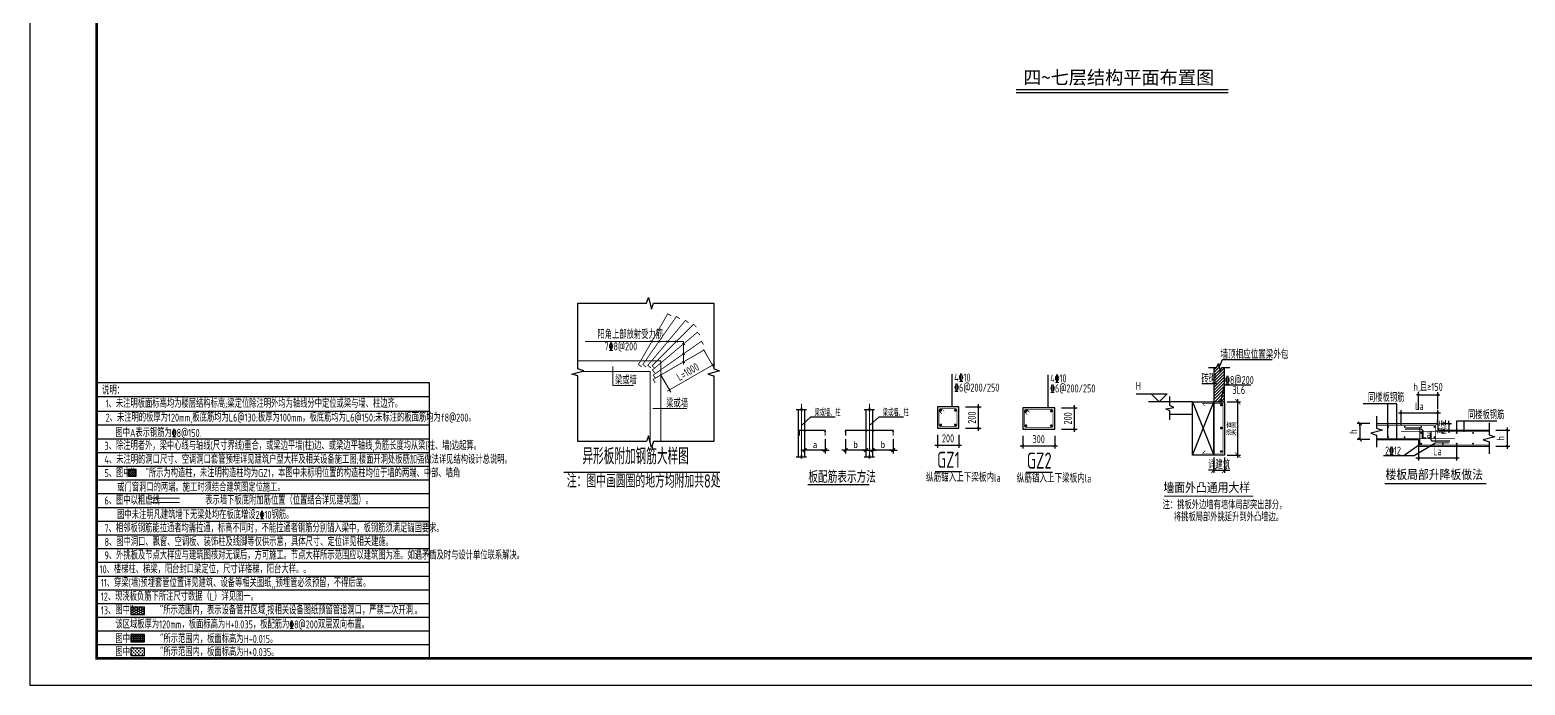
# Model space of a CAD drawing. Extents: x -1058961 to 23600, y -449123 to 2751847.
# Drawn here: x -347349 to -291301, y -219444 to -194903 of the extents above; entities that cross this region are included whole.
import ezdxf
from ezdxf.enums import TextEntityAlignment as Align

# ---------------------------------------------------------------- set-up
doc = ezdxf.new("R2010")
doc.units = 0
doc.header["$LTSCALE"] = 1000
doc.linetypes.add('DASH', pattern=[0.35, 0.25, -0.1])
doc.linetypes.add('DOTE', pattern=[2.42, 2, -0.2, 0.02, -0.2])
doc.layers.get('0').update_dxf_attribs({"linetype": 'CONTINUOUS'})
doc.layers.get('DEFPOINTS').update_dxf_attribs({"linetype": 'CONTINUOUS'})
for name, color, linetype, lineweight in [('+公共字体', 7, 'CONTINUOUS', 20), ('+图名', 243, 'CONTINUOUS', 20), ('+混凝土墙', 3, 'CONTINUOUS', 20), ('DOTE', 19, 'DOTE', 9), ('Z-详图标注', 3, 'CONTINUOUS', 18), ('查找字符', 1, 'CONTINUOUS', 18)]:
    doc.layers.add(name, color=color, linetype=linetype, lineweight=lineweight)
for name, color, linetype in [('-TK', 7, 'CONTINUOUS'), ('DIM', 2, 'CONTINUOUS'), ('FLOOR_UP_REIN', 13, 'CONTINUOUS'), ('GJ', 5, 'CONTINUOUS'), ('LINK', 6, 'CONTINUOUS'), ('OUTLINE', 2, 'CONTINUOUS'), ('REIN', 6, 'CONTINUOUS'), ('S-B板填充', 251, 'CONTINUOUS'), ('S-DETLCW-LINE1-pdx', 7, 'CONTINUOUS'), ('S-DETLCW-TEXT', 7, 'CONTINUOUS'), ('S-DETLS-HATCH', 251, 'CONTINUOUS'), ('S-DETLS-TEXT', 7, 'CONTINUOUS'), ('S-X详图实线', 4, 'CONTINUOUS'), ('S-X详图标注', 3, 'CONTINUOUS'), ('S-X详图钢筋', 6, 'CONTINUOUS'), ('S-大样-砼线', 7, 'CONTINUOUS'), ('S-引出线', 40, 'CONTINUOUS'), ('S-文字', 7, 'CONTINUOUS'), ('S-板正筋', 2, 'CONTINUOUS'), ('S-构造柱', 212, 'CONTINUOUS'), ('S-表格线', 54, 'CONTINUOUS'), ('S-降板填充', 75, 'CONTINUOUS'), ('TEXT', 2, 'CONTINUOUS'), ('THIN', 7, 'CONTINUOUS'), ('大样线', 40, 'CONTINUOUS'), ('悬梁', 4, 'CONTINUOUS'), ('空调洞口标注', 130, 'CONTINUOUS'), ('说明文字', 7, 'CONTINUOUS')]:
    doc.layers.add(name, color=color, linetype=linetype)
doc.styles.add('-宋体', font='', dxfattribs={"width": 0.7, "height": 300, "bigfont": '宋体.TTF'})
doc.styles.add('10', font='', dxfattribs={"width": 0.7, "height": 300})
doc.styles.add('BW_Rein', font='Tssdeng.shx', dxfattribs={"width": 0.7, "bigfont": 'hztxt.shx'})
doc.styles.add('hzst', font='', dxfattribs={"width": 0.7})
doc.styles.add('TSSD_DIMENSION', font='Tssdeng.shx', dxfattribs={"width": 0.7, "bigfont": 'tssdchn.shx'})
doc.styles.add('TSSD_Label', font='Tssdeng.shx', dxfattribs={"width": 0.7, "bigfont": 'hztxt.shx'})
doc.styles.add('TSSD_Norm', font='Tssdeng.shx', dxfattribs={"bigfont": 'tssdchn.shx'})
doc.styles.add('TSSD_REIN', font='tssdeng.shx', dxfattribs={"width": 0.7, "height": 300, "bigfont": 'tssdchn.shx'})
doc.styles.get('-宋体').set_extended_font_data('SimSun')
doc.styles.get('10').set_extended_font_data('SimSun')
doc.styles.get('hzst').set_extended_font_data('SimSun')
doc.dimstyles.new('25-100', dxfattribs={"dimscale": 100, "dimtxt": 3, "dimasz": 2, "dimexe": 1, "dimexo": 1, "dimgap": 0.5, "dimtad": 1, "dimdec": 0, "dimlfac": 0.25, "dimdsep": 46, "dimtxsty": 'TSSD_REIN', "dimblk1": 'ARCHTICK', "dimblk2": 'ARCHTICK', "dimsah": 1, "dimcen": 2.5, "dimdle": 1, "dimclrd": 256, "dimclre": 256, "dimclrt": 7, "dimadec": 0, "dimazin": 0, "dimtfac": 1, "dimtdec": 0, "dimtix": 1, "dimtmove": 2, "dimatfit": 3, "dimldrblk": 'ARCHTICK', "dimfxl": 0, "dimtolj": 1, "dimtzin": 0, "dimlwd": -1, "dimlwe": -1, "dimarcsym": 0})
doc.dimstyles.new('TSSD_100_100$0', dxfattribs={"dimtxt": 300, "dimasz": 80, "dimexe": 100, "dimexo": 250, "dimgap": 100, "dimtad": 1, "dimdec": 0, "dimzin": 0, "dimdsep": 46, "dimtxsty": 'TSSD_DIMENSION', "dimblk": 'ARCHTICK', "dimcen": 0, "dimdle": 100, "dimclrd": 3, "dimclre": 3, "dimclrt": 7, "dimadec": 0, "dimazin": 0, "dimtfac": 1, "dimtdec": 0, "dimtix": 1, "dimtmove": 2, "dimatfit": 3, "dimldrblk": 'ARCHTICK', "dimfxl": 0, "dimtolj": 1, "dimtzin": 0, "dimarcsym": 0})
doc.dimstyles.new('TSSD_20_100', dxfattribs={"dimtxt": 300, "dimasz": 100, "dimexe": 100, "dimexo": 250, "dimgap": 100, "dimtad": 1, "dimdec": 0, "dimlfac": 0.2, "dimzin": 0, "dimdsep": 46, "dimtxsty": 'TSSD_DIMENSION', "dimblk": 'ARCHTICK', "dimcen": 0, "dimdle": 100, "dimclrt": 7, "dimadec": 0, "dimazin": 0, "dimtfac": 1, "dimtdec": 0, "dimtix": 1, "dimtmove": 2, "dimatfit": 3, "dimldrblk": 'ARCHTICK', "dimfxl": 0, "dimtolj": 1, "dimtzin": 0, "dimarcsym": 0})
doc.dimstyles.new('TSSD_25_100', dxfattribs={"dimtxt": 300, "dimasz": 100, "dimexe": 100, "dimexo": 250, "dimgap": 100, "dimtad": 1, "dimdec": 0, "dimlfac": 0.25, "dimzin": 0, "dimdsep": 46, "dimtxsty": 'TSSD_DIMENSION', "dimblk": 'ARCHTICK', "dimcen": 0, "dimdle": 100, "dimclrt": 7, "dimadec": 0, "dimazin": 0, "dimtfac": 1, "dimtdec": 0, "dimtix": 1, "dimtmove": 2, "dimatfit": 3, "dimldrblk": 'ARCHTICK', "dimfxl": 0, "dimtolj": 1, "dimtzin": 0, "dimarcsym": 0})

# ---------------------------------------------------------------- blocks, each defined once
blk = doc.blocks.new('_DIMX')
blk.add_line((-150, 0), (150, 0))
at = {"const_width": 50}
blk.add_lwpolyline([(-70, -70), (70, 70)], dxfattribs=at)
blk = doc.blocks.new('A$C1DDD5A89')
at = {"color": 6, "const_width": 50}
blk.add_lwpolyline([(439, 25), (2741, 25)], dxfattribs=at)
at = {"layer": 'DOTE', "color": 8, "linetype": 'DOTE'}
for p, q in [((202, 3054), (202, 888)), ((2750, 3054), (2750, 888))]:
    blk.add_line(p, q, dxfattribs=at)
at = {"layer": 'GJ'}
blk.add_point((1858, 2022), dxfattribs=at)
at = {"layer": 'REIN', "color": 1, "const_width": 40}
for points in [[(129, 1860), (129, 2059), (1095, 2059), (1095, 1860)], [(1858, 1860), (1858, 2059), (3643, 2059), (3643, 1860)]]:
    blk.add_lwpolyline(points, dxfattribs=at)
at = {"layer": '大样线'}
for p, q in [((0, 2837), (188, 2837)), ((81, 2837), (81, 1066)), ((188, 2837), (202, 2909)), ((202, 2909), (202, 2778)), ((202, 2778), (217, 2837)), ((217, 2837), (395, 2837)), ((2548, 2837), (2736, 2837)), ((2736, 2837), (2751, 2909)), ((2751, 2909), (2751, 2778)), ((2751, 2778), (2766, 2837)), ((2766, 2837), (2943, 2837)), ((202, 2247), (556, 2571)), ((556, 2571), (1467, 2571)), ((2758, 2247), (3112, 2571)), ((3112, 2571), (4023, 2571)), ((188, 1066), (202, 1138)), ((202, 1138), (202, 1006)), ((2736, 1066), (2751, 1138)), ((2751, 1138), (2751, 1006)), ((0, 1066), (188, 1066)), ((202, 1006), (217, 1066)), ((217, 1066), (395, 1066)), ((2548, 1066), (2736, 1066)), ((2751, 1006), (2766, 1066)), ((2766, 1066), (2943, 1066))]:
    blk.add_line(p, q, dxfattribs=at)
at = {"layer": '大样线', "linetype": 'ByBlock'}
for p, q in [((323, 1066), (323, 2837)), ((2630, 1066), (2630, 2837)), ((2871, 1066), (2871, 2837))]:
    blk.add_line(p, q, dxfattribs=at)
at = {"layer": '大样线', "color": 0, "linetype": 'ByBlock'}
for p in [(323, 2022), (1095, 2022), (2630, 2022), (2871, 2022), (3643, 2022), (202, 1319)]:
    blk.add_point(p, dxfattribs=at)
at = {"layer": '空调洞口标注'}
for p, q in [((1095, 1732), (1095, 1190)), ((1858, 1732), (1858, 1190)), ((3643, 1732), (3643, 1190)), ((1094, 1319), (203, 1319)), ((2629, 1319), (1859, 1319)), ((3642, 1319), (2872, 1319))]:
    blk.add_line(p, q, dxfattribs=at)
blk.add_point((1858, 1319), dxfattribs=at)
at = {"layer": '空调洞口标注', "color": 0, "linetype": 'ByBlock'}
blk.add_point((2871, 1319), dxfattribs=at)
at = {"layer": '空调洞口标注', "xscale": 0.9649999998509884, "yscale": 0.9649999998509884, "zscale": 0.965, "rotation": 180}
for p in [(323, 1319), (1858, 1319)]:
    blk.add_blockref('_DIMX', p, dxfattribs=at)
at = {"layer": '空调洞口标注', "xscale": 0.9649999998509884, "yscale": 0.9649999998509884, "zscale": 0.965}
for p in [(1095, 1319), (2630, 1319), (2872, 1319), (3643, 1319)]:
    blk.add_blockref('_DIMX', p, dxfattribs=at)
at = {"layer": '空调洞口标注', "style": '10'}
for s, p in [('a', (709, 1523)), ('b', (2231, 1523)), ('b', (3257, 1523))]:
    blk.add_text(s, height=250, dxfattribs=at).set_placement(p, align=Align.MIDDLE_CENTER)
at = {"layer": '说明文字'}
for s, height, style, width, p in [('梁或墙、柱', 250, 'TSSD_REIN', 0.6, (693, 2596)), ('梁或墙、柱', 250, 'TSSD_REIN', 0.6, (3249, 2596)), ('板配筋表示方法', 450, 'TSSD_DIMENSION', 0.7, (459, 91))]:
    blk.add_text(s, height=height, dxfattribs=dict(at, style=style, width=width)).set_placement(p)
blk = doc.blocks.new('_ArchTick')
at = {"color": 0, "linetype": 'ByBlock', "const_width": 0.15}
blk.add_lwpolyline([(-0.5, -0.5), (0.5, 0.5)], dxfattribs=at)
blk = doc.blocks.new('*D694')
at = {"layer": 'DEFPOINTS', "color": 0}
for p in [(15039, 226788), (15039, 226538), (15580, 226538)]:
    blk.add_point(p, dxfattribs=at)
at = {"layer": 'S-X详图标注', "color": 0, "lineweight": -2}
for p, q in [((15289, 226788), (15680, 226788)), ((15289, 226538), (15680, 226538)), ((15580, 226788), (15580, 226888)), ((15580, 226788), (15580, 226538)), ((15580, 226538), (15580, 226438))]:
    blk.add_line(p, q, dxfattribs=at)
at = {"layer": 'S-X详图标注', "color": 0, "lineweight": -2, "xscale": 100, "yscale": 100, "zscale": 100}
for p, rotation in [((15580, 226788), 270), ((15580, 226538), 90)]:
    blk.add_blockref('_ArchTick', p, dxfattribs=dict(at, rotation=rotation))
at = {"layer": 'S-X详图标注', "color": 7, "insert": (15330, 226663), "char_height": 300, "attachment_point": 5, "rotation": 90, "style": 'TSSD_DIMENSION'}
blk.add_mtext('\\A1;高差', dxfattribs=at)
blk = doc.blocks.new('ArchTick')
at = {"color": 0, "linetype": 'ByBlock', "lineweight": -2, "const_width": 0.075}
blk.add_lwpolyline([(-0.25, -0.25), (0.25, 0.25)], dxfattribs=at)
blk = doc.blocks.new('_tsdbk')
blk.add_line((-1, 0), (0, 0))
at = {"const_width": 0.5}
blk.add_lwpolyline([(-0.7, -0.7), (0.7, 0.7)], dxfattribs=at)
blk = doc.blocks.new('*D695')
at = {"layer": 'DEFPOINTS', "color": 0}
for p in [(12868, 226788), (12244, 226188), (12868, 226188)]:
    blk.add_point(p, dxfattribs=at)
at = {"layer": 'S-X详图标注', "color": 0, "lineweight": -2}
for p, q in [((12618, 226788), (12144, 226788)), ((12244, 226688), (12244, 226288)), ((12618, 226188), (12144, 226188))]:
    blk.add_line(p, q, dxfattribs=at)
at = {"layer": 'S-X详图标注', "color": 0, "lineweight": -2, "xscale": 100, "yscale": 100, "zscale": 100}
for p, rotation in [((12244, 226788), 90), ((12244, 226188), 270)]:
    blk.add_blockref('_tsdbk', p, dxfattribs=dict(at, rotation=rotation))
at = {"layer": 'S-X详图标注', "color": 7, "insert": (11994, 226488), "char_height": 300, "attachment_point": 5, "rotation": 90, "style": 'TSSD_DIMENSION'}
blk.add_mtext('\\A1;h', dxfattribs=at)
blk = doc.blocks.new('*D696')
at = {"layer": 'DEFPOINTS', "color": 0}
for p in [(17083, 226538), (17083, 225938), (17763, 225938)]:
    blk.add_point(p, dxfattribs=at)
at = {"layer": 'S-X详图标注', "color": 0, "lineweight": -2}
for p, q in [((17333, 226538), (17863, 226538)), ((17763, 226638), (17763, 225838)), ((17333, 225938), (17863, 225938))]:
    blk.add_line(p, q, dxfattribs=at)
at = {"layer": 'S-X详图标注', "color": 0, "lineweight": -2, "xscale": 100, "yscale": 100, "zscale": 100}
for p, rotation in [((17763, 226538), 90), ((17763, 225938), 270)]:
    blk.add_blockref('_ArchTick', p, dxfattribs=dict(at, rotation=rotation))
at = {"layer": 'S-X详图标注', "color": 7, "insert": (17513, 226238), "char_height": 300, "attachment_point": 5, "rotation": 90, "style": 'TSSD_DIMENSION'}
blk.add_mtext('\\A1;h', dxfattribs=at)
blk = doc.blocks.new('*D697')
at = {"layer": 'DEFPOINTS', "color": 0}
for p in [(15159, 227867), (14439, 227080), (15159, 227080)]:
    blk.add_point(p, dxfattribs=at)
at = {"layer": 'S-X详图标注', "color": 3, "lineweight": -2}
for p, q in [((14439, 227867), (14359, 227867)), ((14439, 227330), (14439, 227967)), ((14439, 227867), (15159, 227867)), ((15159, 227330), (15159, 227967)), ((15159, 227867), (15239, 227867))]:
    blk.add_line(p, q, dxfattribs=at)
at = {"layer": 'S-X详图标注', "color": 3, "lineweight": -2, "xscale": 80, "yscale": 80, "zscale": 80}
blk.add_blockref('_ArchTick', (14439, 227867), dxfattribs=at)
at = {"layer": 'S-X详图标注', "color": 3, "lineweight": -2, "xscale": 80, "yscale": 80, "zscale": 80, "rotation": 180}
blk.add_blockref('_ArchTick', (15159, 227867), dxfattribs=at)
at = {"layer": 'S-X详图标注', "color": 7, "insert": (14799, 228128), "char_height": 300, "attachment_point": 5, "style": 'TSSD_DIMENSION'}
blk.add_mtext('\\A1;h,且≥150', dxfattribs=at)
blk = doc.blocks.new('*D698')
at = {"layer": 'DEFPOINTS', "color": 0}
for p in [(15159, 227192), (13789, 226489), (15159, 226489)]:
    blk.add_point(p, dxfattribs=at)
at = {"layer": 'S-X详图标注', "color": 0, "lineweight": -2}
for p, q in [((13689, 227192), (15259, 227192)), ((13789, 226739), (13789, 227292)), ((15159, 226739), (15159, 227292))]:
    blk.add_line(p, q, dxfattribs=at)
at = {"layer": 'S-X详图标注', "color": 0, "lineweight": -2, "xscale": 100, "yscale": 100, "zscale": 100, "rotation": 180}
blk.add_blockref('_ArchTick', (13789, 227192), dxfattribs=at)
at = {"layer": 'S-X详图标注', "color": 0, "lineweight": -2, "xscale": 100, "yscale": 100, "zscale": 100}
blk.add_blockref('_ArchTick', (15159, 227192), dxfattribs=at)
at = {"layer": 'S-X详图标注', "color": 7, "insert": (14474, 227442), "char_height": 300, "attachment_point": 5, "style": 'TSSD_DIMENSION'}
blk.add_mtext('\\A1;La', dxfattribs=at)
blk = doc.blocks.new('*D699')
at = {"layer": 'DEFPOINTS', "color": 0}
for p in [(14439, 226188), (15861, 226306), (15861, 225502)]:
    blk.add_point(p, dxfattribs=at)
at = {"layer": 'S-X详图标注', "color": 0, "lineweight": -2}
for p, q in [((14439, 225938), (14439, 225402)), ((15861, 226056), (15861, 225402)), ((14339, 225502), (15961, 225502))]:
    blk.add_line(p, q, dxfattribs=at)
at = {"layer": 'S-X详图标注', "color": 0, "lineweight": -2, "xscale": 100, "yscale": 100, "zscale": 100, "rotation": 180}
blk.add_blockref('_ArchTick', (14439, 225502), dxfattribs=at)
at = {"layer": 'S-X详图标注', "color": 0, "lineweight": -2, "xscale": 100, "yscale": 100, "zscale": 100}
blk.add_blockref('_ArchTick', (15861, 225502), dxfattribs=at)
at = {"layer": 'S-X详图标注', "color": 7, "insert": (15150, 225752), "char_height": 300, "attachment_point": 5, "style": 'TSSD_DIMENSION'}
blk.add_mtext('\\A1;La', dxfattribs=at)
blk = doc.blocks.new('*D701')
at = {"layer": 'DEFPOINTS', "color": 0}
for p in [(30394, 226071), (30794, 226071), (30794, 225492)]:
    blk.add_point(p, dxfattribs=at)
at = {"layer": 'S-X详图标注'}
for p, q in [((30394, 225971), (30394, 225392)), ((30794, 225971), (30794, 225392)), ((30394, 225492), (30194, 225492)), ((30394, 225492), (30794, 225492)), ((30794, 225492), (30994, 225492))]:
    blk.add_line(p, q, dxfattribs=at)
at = {"layer": 'S-X详图标注', "xscale": 200, "yscale": 200, "zscale": 200}
blk.add_blockref('_ArchTick', (30394, 225492), dxfattribs=at)
at = {"layer": 'S-X详图标注', "xscale": 200, "yscale": 200, "zscale": 200, "rotation": 180}
blk.add_blockref('_ArchTick', (30794, 225492), dxfattribs=at)
at = {"layer": 'S-X详图标注', "color": 7, "insert": (30594, 225692), "char_height": 300, "attachment_point": 5, "style": 'TSSD_REIN'}
blk.add_mtext('\\A1;详建筑', dxfattribs=at)
blk = doc.blocks.new('*D702')
at = {"layer": 'DEFPOINTS', "color": 0}
for p in [(30794, 228060), (31291, 228060), (30794, 226060)]:
    blk.add_point(p, dxfattribs=at)
at = {"layer": 'S-X详图标注'}
for p, q in [((31291, 225960), (31291, 228160)), ((30894, 228060), (31391, 228060)), ((30894, 226060), (31391, 226060))]:
    blk.add_line(p, q, dxfattribs=at)
at = {"layer": 'S-X详图标注', "xscale": 200, "yscale": 200, "zscale": 200}
for p, rotation in [((31291, 228060), 90), ((31291, 226060), 270)]:
    blk.add_blockref('_ArchTick', p, dxfattribs=dict(at, rotation=rotation))
at = {"layer": 'S-X详图标注', "color": 7, "insert": (31091, 227060), "char_height": 300, "attachment_point": 5, "rotation": 90, "style": 'TSSD_REIN'}
blk.add_mtext('\\A1;梁高', dxfattribs=at)
blk = doc.blocks.new('*D708')
at = {"layer": 'DEFPOINTS', "color": 0}
for p in [(-312532, -209025), (-311789, -209025), (-312532, -209825)]:
    blk.add_point(p, dxfattribs=at)
at = {"layer": 'DIM', "color": 0, "lineweight": -2}
for p, q in [((-312282, -209025), (-311689, -209025)), ((-311789, -209925), (-311789, -208925)), ((-312282, -209825), (-311689, -209825))]:
    blk.add_line(p, q, dxfattribs=at)
at = {"layer": 'DIM', "color": 0, "lineweight": -2, "xscale": 100, "yscale": 100, "zscale": 100}
for p, rotation in [((-311789, -209025), 90), ((-311789, -209825), 270)]:
    blk.add_blockref('_ArchTick', p, dxfattribs=dict(at, rotation=rotation))
at = {"layer": 'DIM', "color": 7, "insert": (-312039, -209425), "char_height": 300, "attachment_point": 5, "rotation": 90, "style": 'TSSD_DIMENSION'}
blk.add_mtext('\\A1;200', dxfattribs=at)
blk = doc.blocks.new('*D709')
at = {"layer": 'DEFPOINTS', "color": 0}
for p in [(-313332, -209825), (-312532, -209825), (-312532, -210451)]:
    blk.add_point(p, dxfattribs=at)
at = {"layer": 'DIM', "color": 0, "lineweight": -2}
for p, q in [((-313332, -210075), (-313332, -210551)), ((-312532, -210075), (-312532, -210551)), ((-313432, -210451), (-312432, -210451))]:
    blk.add_line(p, q, dxfattribs=at)
at = {"layer": 'DIM', "color": 0, "lineweight": -2, "xscale": 100, "yscale": 100, "zscale": 100, "rotation": 180}
blk.add_blockref('_ArchTick', (-313332, -210451), dxfattribs=at)
at = {"layer": 'DIM', "color": 0, "lineweight": -2, "xscale": 100, "yscale": 100, "zscale": 100}
blk.add_blockref('_ArchTick', (-312532, -210451), dxfattribs=at)
at = {"layer": 'DIM', "color": 7, "insert": (-312932, -210201), "char_height": 300, "attachment_point": 5, "style": 'TSSD_DIMENSION'}
blk.add_mtext('\\A1;200', dxfattribs=at)
blk = doc.blocks.new('*D2808')
at = {"layer": 'DEFPOINTS', "color": 0}
for p in [(5060, 9464), (3444, 8530), (5522, 8664)]:
    blk.add_point(p, dxfattribs=at)
at = {"layer": 'DIM', "color": 3, "lineweight": -2}
for p, q in [((5185, 9247), (5572, 8577)), ((3819, 7680), (5609, 8714)), ((3569, 8314), (3956, 7644))]:
    blk.add_line(p, q, dxfattribs=at)
at = {"layer": 'DIM', "color": 3, "lineweight": -2, "xscale": 80, "yscale": 80, "zscale": 80}
for p, rotation in [((5522, 8664), 29.99999999994698), ((3906, 7730), 209.999999999947)]:
    blk.add_blockref('_ArchTick', p, dxfattribs=dict(at, rotation=rotation))
at = {"layer": 'DIM', "color": 7, "insert": (4589, 8413), "char_height": 300, "attachment_point": 5, "rotation": 30, "style": 'TSSD_DIMENSION'}
blk.add_mtext('\\A1;L=1000', dxfattribs=at)
blk = doc.blocks.new('*D2531')
at = {"layer": 'DEFPOINTS', "color": 0}
for p in [(-308934, -209055), (-308191, -209055), (-308934, -209855)]:
    blk.add_point(p, dxfattribs=at)
at = {"layer": 'DIM', "color": 0, "lineweight": -2}
for p, q in [((-308684, -209055), (-308091, -209055)), ((-308191, -209955), (-308191, -208955)), ((-308684, -209855), (-308091, -209855))]:
    blk.add_line(p, q, dxfattribs=at)
at = {"layer": 'DIM', "color": 0, "lineweight": -2, "xscale": 100, "yscale": 100, "zscale": 100}
for p, rotation in [((-308191, -209055), 90), ((-308191, -209855), 270)]:
    blk.add_blockref('_ArchTick', p, dxfattribs=dict(at, rotation=rotation))
at = {"layer": 'DIM', "color": 7, "insert": (-308441, -209455), "char_height": 300, "attachment_point": 5, "rotation": 90, "style": 'TSSD_DIMENSION'}
blk.add_mtext('\\A1;200', dxfattribs=at)
blk = doc.blocks.new('*D2532')
at = {"layer": 'DEFPOINTS', "color": 0}
for p in [(-310134, -209855), (-308934, -209855), (-308934, -210481)]:
    blk.add_point(p, dxfattribs=at)
at = {"layer": 'DIM', "color": 0, "lineweight": -2}
for p, q in [((-310134, -210105), (-310134, -210581)), ((-308934, -210105), (-308934, -210581)), ((-310234, -210481), (-308834, -210481))]:
    blk.add_line(p, q, dxfattribs=at)
at = {"layer": 'DIM', "color": 0, "lineweight": -2, "xscale": 100, "yscale": 100, "zscale": 100, "rotation": 180}
blk.add_blockref('_ArchTick', (-310134, -210481), dxfattribs=at)
at = {"layer": 'DIM', "color": 0, "lineweight": -2, "xscale": 100, "yscale": 100, "zscale": 100}
blk.add_blockref('_ArchTick', (-308934, -210481), dxfattribs=at)
at = {"layer": 'DIM', "color": 7, "insert": (-309534, -210231), "char_height": 300, "attachment_point": 5, "style": 'TSSD_DIMENSION'}
blk.add_mtext('\\A1;300', dxfattribs=at)
blk = doc.blocks.new('A1')
blk.add_lwpolyline([(0, 59400), (0, 0), (84100, 0), (84100, 59400)], close=True)
at = {"const_width": 100}
blk.add_lwpolyline([(2500, 58400), (2500, 1000), (83100, 1000), (83100, 58400)], close=True, dxfattribs=at)
blk = doc.blocks.new('20210306.16463091')
at = {"layer": 'S-DETLS-TEXT', "const_width": 50}
blk.add_lwpolyline([(1330.2, 0), (5133.9, 0)], dxfattribs=at)
at = {"layer": 'S-X详图实线', "linetype": 'ByBlock'}
for points in [[(1023.9, 2251.8), (3314.8, 2251.8), (3314.8, 2001.8), (5238.7, 2001.8)], [(1023.9, 1651.8), (2594.8, 1651.8), (2594.8, 1401.8), (5238.7, 1401.8)]]:
    blk.add_lwpolyline(points, dxfattribs=at)
at = {"layer": 'S-X详图标注', "linetype": 'ByBlock'}
for points in [[(1786.5, 1689.3), (1786.5, 2997.1), (520.6, 2997.1)], [(1442.5, 1753.1), (1442.5, 2997.1), (676.7, 2997.1)], [(4027.7, 1919.3), (4027.7, 2357.9), (5495.2, 2357.9)], [(4310.8, 1952.4), (4310.8, 2357.9), (5529.3, 2357.9)], [(3208.2, 1502.9), (2435.2, 1044.4), (1285.7, 1044.4)], [(2696.3, 1501.8), (2050.4, 1044.4)]]:
    blk.add_lwpolyline(points, dxfattribs=at)
at = {"layer": 'S-X详图标注'}
for points in [[(2094.8, 2053), (2684.6, 2053, -0.4142136), (2734.6, 2003), (2734.6, 1689.3)], [(3059.9, 1964.4), (3059.9, 1656.2, 0.4142136), (3109.9, 1606.2), (3763.5, 1606.2)]]:
    blk.add_lwpolyline(points, format="xyb", dxfattribs=at)
at = {"layer": 'S-X详图钢筋', "linetype": 'ByBlock', "const_width": 30}
for points in [[(1023.9, 2178.2), (3241, 2178.2), (3241, 1531.8), (3756, 1531.8)], [(1023.9, 1689.3), (3962.9, 1689.3)], [(1944.7, 1952.4), (5238.7, 1952.4)], [(5238.7, 1451), (2646.3, 1451), (2646.3, 2110.6), (2118.4, 2110.6)]]:
    blk.add_lwpolyline(points, dxfattribs=at)
at = {"layer": 'S-X详图钢筋', "const_width": 35}
for points in [[(1435.6, 1739.2, 1), (1470.6, 1739.2, 1)], [(1441.9, 2125.6, 1), (1476.9, 2125.6, 1)], [(2055.9, 1741.1, 1), (2090.9, 1741.1, 1)], [(2062.1, 2127.5, 1), (2097.1, 2127.5, 1)], [(2679.7, 2127.5, 1), (2714.7, 2127.5, 1)], [(2680.4, 1901.9, 1), (2715.4, 1901.9, 1)], [(3171.7, 2126, 1), (3206.7, 2126, 1)], [(3173.8, 1739.3, 1), (3208.8, 1739.3, 1)], [(3488, 1901.8, 1), (3523, 1901.8, 1)], [(4010.2, 1901.8, 1), (4045.2, 1901.8, 1)], [(4621.3, 1901.8, 1), (4656.3, 1901.8, 1)], [(2680.7, 1501.8, 1), (2715.7, 1501.8, 1)], [(3173.2, 1502.9, 1), (3208.2, 1502.9, 1)], [(3488.2, 1500.8, 1), (3523.2, 1500.8, 1)], [(4010.4, 1500.8, 1), (4045.4, 1500.8, 1)], [(4621.5, 1500.8, 1), (4656.5, 1500.8, 1)]]:
    blk.add_lwpolyline(points, format="xyb", close=True, dxfattribs=at)
at = {"layer": 'THIN'}
for points in [[(1023.9, 2531.8), (1023.9, 2081.8), (1243.9, 2011.8), (803.9, 1891.8), (1023.9, 1821.8), (1023.9, 1371.8)], [(5238.7, 2281.8), (5238.7, 1831.8), (5458.7, 1761.8), (5018.7, 1641.8), (5238.7, 1571.8), (5238.7, 1121.8)]]:
    blk.add_lwpolyline(points, dxfattribs=at)
at = {"layer": 'S-DETLCW-TEXT', "style": 'hzst', "width": 0.85}
blk.add_text('楼板局部升降板做法', height=350, dxfattribs=at).set_placement((1357.9, 173.9))
at = {"layer": 'S-X详图标注', "color": 7, "insert": (2898.8, 1855.6), "char_height": 300, "attachment_point": 5, "style": 'TSSD_REIN'}
blk.add_mtext('\\A1;La', dxfattribs=at)
at = {"layer": 'TEXT', "style": 'TSSD_REIN', "width": 0.7}
for s, p in [('同楼板钢筋', (700.4, 3072.4)), ('同楼板钢筋', (4446.4, 2423.2)), ('2%%13212', (1341.1, 1090.9))]:
    blk.add_text(s, height=300, dxfattribs=at).set_placement(p)
at = {"layer": 'S-X详图标注'}
dim = blk.add_linear_dim(base=(3314.8, 3330), p1=(2594.8, 2543.3), p2=(3314.8, 2543.3), text='h,且≥150', dimstyle='TSSD_100_100$0', dxfattribs=at)
dim.commit()
dim.dimension.update_dxf_attribs({"geometry": '*D697', "text_midpoint": (2954.8, 3591.5), "insert": (-11844.2, -224536.6)})
for base, p1, p2, override, picture, middle in [((3314.8, 2655.7), (1944.7, 1952.4), (3314.8, 1952.4), {"dimasz": 100, "dimblk1": 'ArchTick', "dimblk2": 'ArchTick', "dimclrd": 0, "dimclre": 0}, '*D698', (2629.7, 2905.7)), ((4016.4, 965.4), (2594.8, 1651.8), (4016.4, 1769), {"dimtxt": 300, "dimasz": 100, "dimblk1": 'ArchTick', "dimblk2": 'ArchTick', "dimclrd": 0, "dimclre": 0}, '*D699', (3305.6, 1215.4))]:
    dim = blk.add_linear_dim(base=base, p1=p1, p2=p2, text='La', dimstyle='TSSD_100_100$0', override=override, dxfattribs=at)
    dim.commit()
    dim.dimension.update_dxf_attribs({"geometry": picture, "text_midpoint": middle, "insert": (-11844.2, -224536.6)})
dim = blk.add_linear_dim(base=(400, 1651.8), p1=(1023.9, 2251.8), p2=(1023.9, 1651.8), angle=90, text='h', dimstyle='TSSD_20_100', dxfattribs=at)
dim.commit()
dim.dimension.update_dxf_attribs({"geometry": '*D695', "text_midpoint": (150, 1951.8), "insert": (-11844.2, -224536.6)})
for base, p1, p2, text, picture, middle in [((3735.8, 2001.8), (3194.8, 2251.8), (3194.8, 2001.8), '高差', '*D694', (3485.8, 2126.8)), ((5919.1, 1401.8), (5238.7, 2001.8), (5238.7, 1401.8), 'h', '*D696', (5669.1, 1701.8))]:
    dim = blk.add_linear_dim(base=base, p1=p1, p2=p2, angle=90, text=text, dimstyle='TSSD_100_100$0', override={"dimtxt": 300, "dimasz": 100, "dimblk1": 'ArchTick', "dimblk2": 'ArchTick', "dimclrd": 0, "dimclre": 0}, dxfattribs=at)
    dim.commit()
    dim.dimension.update_dxf_attribs({"geometry": picture, "text_midpoint": middle, "insert": (-11844.2, -224536.6)})
blk = doc.blocks.new('20210306.16465652')
at = {"layer": 'S-DETLS-HATCH'}
h = blk.add_hatch(dxfattribs=at)
h.set_pattern_fill('ANSI31', color=256, scale=25)
h.set_pattern_definition([(45, (-250051.66, 573697.02), (-56.126601, 56.126601), [])])
h.paths.add_polyline_path([(3315.4, 5761.9), (3215.4, 5761.9), (3145.4, 5611.9), (3085.4, 5911.9), (3015.4, 5761.9), (2915.4, 5761.9), (2915.4, 4472.4), (3315.4, 4472.4)])
at = {"layer": 'S-DETLCW-LINE1-pdx'}
for points in [[(2715.4, 5761.9), (3015.4, 5761.9), (3085.4, 5911.9), (3145.4, 5611.9), (3215.4, 5761.9), (3515.4, 5761.9)], [(1268.2, 3792.4), (1268.2, 4132.4), (1118.2, 4202.4), (1418.2, 4262.4), (1268.2, 4332.4), (1268.2, 4672.4)]]:
    blk.add_lwpolyline(points, dxfattribs=at)
at = {"layer": 'S-DETLCW-TEXT', "const_width": 30}
blk.add_lwpolyline([(4388.8, 937.6), (1041.9, 937.6)], dxfattribs=at)
at = {"layer": 'S-DETLS-TEXT'}
blk.add_line((3009.8, 5139.7), (2467.6, 5139.7), dxfattribs=at)
for points in [[(3115.4, 5761.9), (3233, 6051.8), (5095.2, 6051.8)], [(3165.2, 4412.4), (3315.4, 5101.5), (4302.7, 5101.5)]]:
    blk.add_lwpolyline(points, dxfattribs=at)
at = {"layer": 'S-X详图实线'}
for p, q in [((2115.4, 4472.4), (1268.2, 4472.4)), ((2115.4, 3992.4), (1268.2, 3992.4)), ((2115.4, 4472.4), (2915.4, 2472.4)), ((2115.4, 2472.4), (2915.4, 4472.4))]:
    blk.add_line(p, q, dxfattribs=at)
blk.add_lwpolyline([(2915.4, 5761.9), (2915.4, 4472.4), (3315.4, 4472.4), (3315.4, 5761.9)], dxfattribs=at)
for points in [[(2115.4, 4472.4), (2915.4, 4472.4), (2915.4, 2472.4), (2115.4, 2472.4)], [(2915.4, 4472.4), (3315.4, 4472.4), (3315.4, 2472.4), (2915.4, 2472.4)]]:
    blk.add_lwpolyline(points, close=True, dxfattribs=at)
at = {"layer": 'S-X详图标注'}
blk.add_line((1268.2, 4472.4), (468.4, 4472.4), dxfattribs=at)
blk.add_lwpolyline([(0, 4772.4), (1168.3, 4772.4), (868.3, 4472.4), (568.3, 4772.4)], dxfattribs=at)
at = {"layer": 'S-X详图钢筋', "const_width": 20}
blk.add_lwpolyline([(2592.4, 4306.3), (2486.4, 4412.4), (3255.4, 4412.4), (3255.4, 2532.4), (2486.4, 2532.4), (2592.4, 2638.4)], dxfattribs=at)
at = {"layer": 'S-X详图钢筋', "const_width": 50}
for points in [[(3168.1, 4350.3, 1), (3218.1, 4350.3, 1)], [(3168.1, 3488.9, 1), (3218.1, 3488.9, 1)], [(3168.1, 2609.8, 1), (3218.1, 2609.8, 1)]]:
    blk.add_lwpolyline(points, format="xyb", close=True, dxfattribs=at)
at = {"layer": 'S-DETLCW-TEXT', "style": 'hzst', "width": 0.85}
blk.add_text('墙面外凸通用大样', height=350, dxfattribs=at).set_placement((1025.4, 1088.1))
at = {"layer": 'S-DETLS-TEXT', "width": 0.7}
for s, style, p in [('墙顶相应位置梁外包', 'BW_Rein', (3158.9, 6088.4)), ('砖砌', 'BW_Rein', (2442.3, 5176.3)), ('%%1328@200', 'BW_Rein', (3336.9, 5138.1)), ('3L6', 'BW_Rein', (3608.6, 4766)), ('注：挑板外边墙有墙体局部突出部分，', 'TSSD_REIN', (991.5, 450)), ('将挑板局部外挑延升到外凸墙边。', 'TSSD_REIN', (1414.1, 0))]:
    blk.add_text(s, height=300, dxfattribs=dict(at, style=style)).set_placement(p)
at = {"layer": 'S-DETLS-TEXT', "style": 'TSSD_REIN', "width": 0.75}
blk.add_text('H', height=300, dxfattribs=at).set_placement((181.3, 4832.5), align=Align.BOTTOM_RIGHT)
at = {"layer": 'S-X详图标注'}
for p1, p2, distance, text, picture, middle in [((3315.4, 2472.4), (3315.4, 4472.4), -496.7, '梁高', '*D702', (3612.1, 3472.4)), ((2915.4, 2483.6), (3315.4, 2483.6), -579.2, '详建筑', '*D701', (3115.4, 2104.4))]:
    dim = blk.add_aligned_dim(p1=p1, p2=p2, distance=distance, text=text, dimstyle='25-100', dxfattribs=at)
    dim.commit()
    dim.dimension.update_dxf_attribs({"geometry": picture, "text_midpoint": middle, "insert": (-27478.5, -223587.5)})
blk = doc.blocks.new('A$C3D802B83')
at = {"layer": '+公共字体', "linetype": 'Continuous'}
for p, q in [((744, 9550.9), (4432.1, 9550.9)), ((4432.1, 8687.9), (4432.1, 9550.9)), ((1781.2, 8604.3), (1781.2, 7908.1)), ((1781.2, 7900.1), (2555.9, 7900.1)), ((3278.8, 7035.6), (4551.4, 7035.6))]:
    blk.add_line(p, q, dxfattribs=at)
at = {"layer": '+图名', "linetype": 'Continuous', "const_width": 50}
blk.add_lwpolyline([(-63, 4643.9), (5800.4, 4643.9)], dxfattribs=at)
at = {"layer": '+混凝土墙', "linetype": 'Continuous'}
for p, q in [((468.2, 8822.4), (3581.4, 8822.4)), ((597.3, 8422.4), (3181.4, 8422.4)), ((3181.4, 8422.4), (3181.4, 5796.4)), ((3581.4, 8822.4), (3581.4, 5796.4))]:
    blk.add_line(p, q, dxfattribs=at)
at = {"layer": 'FLOOR_UP_REIN', "const_width": 30}
for points in [[(3970.2, 10507.9), (3840.3, 10582.9), (2739.8, 8676.9), (2869.7, 8601.9)], [(4289.1, 10397.8), (4166.2, 10483.8), (2903.8, 8681), (3026.7, 8594.9)], [(4622.7, 10240.4), (4507.8, 10336.8), (3093.1, 8650.8), (3208, 8554.4)], [(4914.2, 10087.1), (4808.2, 10193.1), (3251.9, 8636.8), (3358, 8530.8)], [(5048.3, 9777.8), (4951.8, 9892.7), (3265.9, 8478), (3362.3, 8363.1)], [(5184.9, 9428.3), (5098.9, 9551.1), (3296, 8288.8), (3382.1, 8165.9)], [(5273, 9095.3), (5198, 9225.2), (3292, 8124.8), (3367, 7994.9)]]:
    blk.add_lwpolyline(points, dxfattribs=at)
at = {"layer": 'THIN'}
blk.add_lwpolyline([(5562.2, 5796.4), (3306.7, 5796.4), (3236.7, 5576.4), (3116.7, 6016.4), (3046.7, 5796.4), (468.2, 5796.4), (468.2, 8257.2), (248.2, 8327.2), (688.2, 8447.2), (468.2, 8517.2), (468.2, 10977.9), (3046.7, 10977.9), (3116.7, 11197.9), (3236.7, 10757.9), (3306.7, 10977.9), (5562.2, 10977.9), (5562.2, 8517.2), (5782.2, 8447.2), (5342.2, 8327.2), (5562.2, 8257.2)], close=True, dxfattribs=at)
at = {"layer": '查找字符', "const_width": 35}
for points in [[(3195.4, 9582.1), (3293.5, 9519.7)], [(3461.2, 9577.4), (3559.3, 9515)], [(3788.2, 9577.4), (3886.4, 9515)], [(4121.9, 9577.4), (4220.1, 9515)], [(4388.1, 9483.1), (4486.2, 9420.7)], [(4388.1, 9110.7), (4486.2, 9048.3)], [(4388.1, 8809.5), (4486.2, 8747.1)]]:
    blk.add_lwpolyline(points, dxfattribs=at)
at = {"layer": '+公共字体', "linetype": 'Continuous', "style": 'TSSD_REIN', "width": 0.7}
for s, p in [('阳角上部放射受力筋', (1206.7, 9652.5)), ('7%%1328@200', (1467.3, 9212.7)), ('梁或墙', (1863, 7938.4)), ('梁或墙', (3783.9, 7076.5))]:
    blk.add_text(s, height=300, dxfattribs=at).set_placement(p)
blk.add_text('注：图中画圆圈的地方均附加共8处', height=500, dxfattribs=at).set_placement((55.5, 3920.3), align=Align.BOTTOM_LEFT)
at = {"layer": '+图名', "linetype": 'Continuous', "style": 'TSSD_REIN', "width": 0.7}
blk.add_text('异形板附加钢筋大样图', height=600, dxfattribs=at).set_placement((640.5, 4766.9), align=Align.BOTTOM_LEFT)
at = {"layer": 'DIM'}
dim = blk.add_aligned_dim(p1=(3443.8, 8530.2), p2=(5060.4, 9463.5), distance=-923.8, text='L=1000', dimstyle='TSSD_100_100$0', dxfattribs=at)
dim.commit()
dim.dimension.update_dxf_attribs({"geometry": '*D2808', "text_midpoint": (4589, 8413.4)})

msp = doc.modelspace()

# ---------------------------------------------------------------- hatches: boundary and pattern name
at = {"layer": 'S-B板填充'}
h = msp.add_hatch(dxfattribs=at)
h.set_pattern_fill('ANGLE', color=252, scale=10, style=0)
h.set_pattern_definition([(0, (-258249.664, -413418.384), (0, 69.85), [50.8, -19.05]), (90, (-258249.664, -413418.384), (-69.85, 4e-15), [50.8, -19.05])])
h.paths.add_polyline_path([(-343560.51, -217826.73), (-343049.4, -217826.73), (-343049.4, -217547.95), (-343560.51, -217547.95)])
h = msp.add_hatch(dxfattribs=at)
h.set_pattern_fill('CROSS', color=252, scale=10, style=0)
h.set_pattern_definition([(0, (-258249.664, -413418.384), (63.5, 63.5), [31.75, -95.25]), (90, (-258233.79, -413434.26), (-63.5, 63.5), [31.75, -95.25])])
h.paths.add_polyline_path([(-343560.51, -218341.02), (-343049.4, -218341.02), (-343049.4, -218062.24), (-343560.51, -218062.24)])
at = {"layer": 'S-构造柱'}
h = msp.add_hatch(dxfattribs=at)
h.set_pattern_fill('ARMORED', color=256, scale=12.857143, style=0)
h.set_pattern_definition([(50, (-2196924.58, -342978.54), (92.2191663, -8.0681316), [9.642857, -106.0714286]), (355, (-2196924.58, -342978.54), (-17.839457, 96.710417), [7.7142857, -84.857143]), (100.4514, (-2196916.89, -342979.21), (74.3797776, 88.642227), [8.1951673, -90.146843]), (46.1842, (-2196924.58, -342952.83), (137.216706, -21.281016), [14.464286, -159.107143]), (96.6356, (-2196913.14, -342954.6), (120.170919, 125.243726), [12.292751, -135.220243]), (351.1842, (-2196924.58, -342952.83), (120.170822, 125.24382), [11.571429, -127.285714]), (21, (-2196911.72, -342959.254), (76.7451924, -51.765286), [9.642857, -106.0714286]), (326, (-2196911.72, -342959.25), (31.2834, 93.233577), [7.7142857, -84.857143]), (71.4514, (-2196905.33, -342963.57), (108.0286237, 41.4682067), [8.1951673, -90.146843]), (37.5, (-2196924.58, -342978.54), (1.56340997, 42.80063835), [0, -83.8285714, 0, -86.1428571, 0, -85.1785714]), (7.5, (-2196924.58, -342978.54), (33.8232262, 50.7100772), [0, -49.1142857, 0, -81.9, 0, -32.4642857]), (327.5, (-2196953.25, -342978.54), (68.6343132, -2.8999121), [0, -32.1428571, 0, -100.2857143, 0, -133.0714286]), (317.5, (-2196966.11, -342978.54), (74.981079, 12.8706406), [0, -41.7857143, 0, -66.6, 0, -94.5]), (45, (-2196924.58, -342978.54), (-45.4568645, 45.4568645), [])])
h.paths.add_polyline_path([(-343655.99, -211356.01), (-343381.71, -211356.01), (-343381.71, -211630.29), (-343655.99, -211630.29)])
at = {"layer": 'S-降板填充', "linetype": 'ByBlock'}
h = msp.add_hatch(dxfattribs=at)
h.set_pattern_fill('HONEY', color=8, scale=17.142857, style=0)
h.set_pattern_definition([(0, (-3156145.6, -284508.43), (81.6428571, 47.1365143), [54.4285714, -108.8571429]), (120, (-3156145.6, -284508.43), (-81.6428474, 47.1365312), [54.4285714, -108.8571429]), (60, (-3156145.6, -284508.43), (9.75e-06, 94.2730455), [-108.8571429, 54.4285714])])
h.paths.add_polyline_path([(-343560.51, -216798.16), (-343049.4, -216798.16), (-343049.4, -216519.38), (-343560.51, -216519.38)])

# ---------------------------------------------------------------- linework, layer by layer
at = {"layer": 'LINK', "color": 1, "const_width": 25}
for points in [[(-313160.69, -209283.92), (-313252.62, -209192, -0.19891237), (-313266.68, -209158.06), (-313266.68, -209137.55, -0.41421356), (-313218.68, -209089.55), (-312644.68, -209089.55, -0.41421356), (-312596.68, -209137.55), (-312596.68, -209711.55, -0.41421356), (-312644.68, -209759.55), (-313218.68, -209759.55, -0.41421356), (-313266.68, -209711.55), (-313266.68, -209137.55, -0.41421356), (-313218.68, -209089.55), (-313198.17, -209089.55, -0.19891237), (-313164.23, -209103.61), (-313072.31, -209195.53)], [(-309962.58, -209314.09), (-310054.5, -209222.17, -0.19891237), (-310068.56, -209188.23), (-310068.56, -209167.72, -0.41421356), (-310020.56, -209119.72), (-309046.56, -209119.72, -0.41421356), (-308998.56, -209167.72), (-308998.56, -209741.72, -0.41421356), (-309046.56, -209789.72), (-310020.56, -209789.72, -0.41421356), (-310068.56, -209741.72), (-310068.56, -209167.72, -0.41421356), (-310020.56, -209119.72), (-310000.06, -209119.72, -0.19891237), (-309966.12, -209133.78), (-309874.19, -209225.71)]]:
    msp.add_lwpolyline(points, format="xyb", dxfattribs=at)
at = {"layer": 'OUTLINE'}
for points in [[(-312531.68, -209024.55), (-313331.68, -209024.55), (-313331.68, -209824.55), (-312531.68, -209824.55)], [(-308933.56, -209054.72), (-310133.56, -209054.72), (-310133.56, -209854.72), (-308933.56, -209854.72)]]:
    msp.add_lwpolyline(points, close=True, dxfattribs=at)
at = {"layer": 'REIN', "const_width": 50}
for points in [[(-313229.18, -209152.05, 1), (-313179.18, -209152.05, 1)], [(-312684.18, -209152.05, 1), (-312634.18, -209152.05, 1)], [(-310031.06, -209182.22, 1), (-309981.06, -209182.22, 1)], [(-309086.06, -209182.22, 1), (-309036.06, -209182.22, 1)], [(-313229.18, -209697.05, 1), (-313179.18, -209697.05, 1)], [(-312684.18, -209697.05, 1), (-312634.18, -209697.05, 1)], [(-310031.06, -209727.22, 1), (-309981.06, -209727.22, 1)], [(-309086.06, -209727.22, 1), (-309036.06, -209727.22, 1)]]:
    msp.add_lwpolyline(points, format="xyb", close=True, dxfattribs=at)
at = {"layer": 'S-引出线', "color": 3, "const_width": 56}
msp.add_lwpolyline([(-310384.27, -197139.63), (-302428.19, -197139.63)], dxfattribs=at)
at = {"layer": 'S-引出线', "color": 3}
msp.add_lwpolyline([(-310384.27, -197251.63), (-302428.19, -197251.63)], dxfattribs=at)
at = {"layer": 'S-板正筋', "linetype": 'DASH', "const_width": 42.86}
for points in [[(-342804.45, -212444.28), (-342804.45, -212444.28), (-341733.94, -212444.26), (-341733.94, -212444.26)], [(-342804.45, -212602.34), (-342804.45, -212602.34), (-341733.94, -212602.32), (-341733.94, -212602.32)]]:
    msp.add_lwpolyline(points, dxfattribs=at)
at = {"layer": 'S-构造柱'}
msp.add_lwpolyline([(-343655.99, -211356.01), (-343381.71, -211356.01), (-343381.71, -211630.29), (-343655.99, -211630.29), (-343655.99, -211356.01)], dxfattribs=at)
at = {"layer": 'S-表格线'}
for p, q in [((-344848.52, -218443.8), (-344848.52, -208118.57)), ((-332367.04, -208118.57), (-344848.52, -208118.57)), ((-332367.04, -218443.8), (-332367.04, -208118.57)), ((-332367.04, -208652.61), (-344848.52, -208652.61)), ((-344848.52, -217434.98), (-344848.52, -208652.61)), ((-344848.52, -209186.65), (-332367.04, -209186.65)), ((-344848.52, -209700.94), (-332367.04, -209700.94)), ((-344848.52, -210215.23), (-332367.04, -210215.23)), ((-344848.52, -210215.23), (-332367.04, -210215.23)), ((-344848.52, -210729.51), (-332367.04, -210729.51)), ((-344848.52, -211243.8), (-332367.04, -211243.8)), ((-344848.52, -211758.08), (-332367.04, -211758.08)), ((-344848.52, -212272.37), (-332367.04, -212272.37)), ((-344848.52, -212786.65), (-332367.04, -212786.65)), ((-344848.52, -213300.94), (-332367.04, -213300.94)), ((-344848.52, -213815.23), (-332367.04, -213815.23)), ((-344848.52, -214329.51), (-332367.04, -214329.51)), ((-344848.52, -214843.8), (-332367.04, -214843.8)), ((-344848.52, -215358.08), (-332367.04, -215358.08)), ((-344848.52, -215872.37), (-332367.04, -215872.37)), ((-344848.52, -216386.65), (-332367.04, -216386.65)), ((-344848.52, -216900.94), (-332367.04, -216900.94)), ((-344848.52, -217415.23), (-332367.04, -217415.23)), ((-344848.52, -217929.51), (-332367.04, -217929.51)), ((-344848.52, -217929.51), (-332367.04, -217929.51)), ((-344848.52, -218443.8), (-332367.04, -218443.8))]:
    msp.add_line(p, q, dxfattribs=at)
at = {"layer": 'S-降板填充'}
for points in [[(-343560.51, -216798.16), (-343049.4, -216798.16), (-343049.4, -216519.38), (-343560.51, -216519.38)], [(-343560.51, -217826.73), (-343049.4, -217826.73), (-343049.4, -217547.95), (-343560.51, -217547.95)], [(-343560.51, -218341.02), (-343049.4, -218341.02), (-343049.4, -218062.24), (-343560.51, -218062.24)]]:
    msp.add_lwpolyline(points, close=True, dxfattribs=at)
at = {"layer": 'TEXT', "color": 0}
for p, q in [((-312781.68, -209024.55), (-312781.68, -207798.28)), ((-309183.56, -209054.72), (-309183.56, -207828.45))]:
    msp.add_line(p, q, dxfattribs=at)
at = {"layer": '悬梁', "color": 0, "const_width": 50}
for points in [[(-312409.3, -211446.48), (-313421.2, -211446.48)], [(-309007.34, -211476.65), (-310019.24, -211476.65)]]:
    msp.add_lwpolyline(points, dxfattribs=at)

# ---------------------------------------------------------------- block references
at = {"layer": '-TK'}
msp.add_blockref('A1', (-347348.52, -219443.8), dxfattribs=at)
at = {"layer": 'S-X详图标注'}
for name, p in [('20210306.16465652', (-305881.39, -213304.15)), ('20210306.16463091', (-297891.44, -211901.2))]:
    msp.add_blockref(name, p, dxfattribs=at)
at = {"layer": 'S-大样-砼线'}
msp.add_blockref('A$C1DDD5A89', (-318628.17, -211961.71), dxfattribs=at)
at = {"layer": 'Z-详图标注'}
msp.add_blockref('A$C3D802B83', (-327278.59, -216119.55), dxfattribs=at)

# ---------------------------------------------------------------- texts
at = {"layer": 'S-文字', "style": '-宋体'}
msp.add_text('四~七层结构平面布置图', height=500, dxfattribs=at).set_placement((-310111.79, -196933.12))
at = {"layer": 'S-文字', "style": 'TSSD_REIN', "width": 0.7}
for s, p in [('说明：', (-344640.66, -208555.86)), ('1、未注明板面标高均为楼层结构标高;梁定位除注明外均为轴线分中定位或梁与墙、柱边齐。', (-344510.28, -209052.11)), ('3、除注明者外，梁中心线与轴线(尺寸界线)重合，或梁边平墙(柱)边、或梁边平轴线,负筋长度均从梁(柱、墙)边起算。', (-344553.47, -210629.33)), ('4、未注明的洞口尺寸、空调洞口套管预埋详见建筑户型大样及相关设备施工图;楼面开洞处板筋加强做法详见结构设计总说明。', (-344553.47, -211149.33)), ('5、图中"   "所示为构造柱，未注明构造柱均为GZ1，本图中未标明位置的构造柱均位于墙的两端、中部、墙角', (-344553.47, -211655.59)), ('或门窗洞口的两端。施工时须结合建筑图定位施工。', (-344077.02, -212190.57)), ('6、图中以粗虚线            表示墙下板底附加筋位置（位置结合详见建筑图）。', (-344553.47, -212680.18)), ('图中未注明凡建筑墙下无梁处均在板底增设2%%13210钢筋。', (-344077.02, -213219.15)), ('7、相邻板钢筋能拉通者均需拉通，标高不同时，不能拉通者钢筋分别锚入梁中，板钢筋须满足锚固要求。', (-344553.47, -213719.48)), ('8、图中洞口、飘窗、空调板、装饰柱及线脚等仅供示意，具体尺寸、定位详见相关建施。', (-344553.47, -214233.76)), ('9、外挑板及节点大样应与建筑图核对无误后，方可施工。节点大样所示范围应以建筑图为准。如遇矛盾及时与设计单位联系解决。', (-344553.47, -214736.22)), ('10、楼梯柱、梯梁，阳台封口梁定位，尺寸详楼梯，阳台大样。。', (-344737.7, -215255.06)), ('11、穿梁(墙)预埋套管位置详见建筑、设备等相关图纸,,预埋管必须预留，不得后凿。', (-344690.2, -215765.37)), ('12、现浇板负筋下所注尺寸数据（L）详见图一。', (-344690.2, -216279.66)), ('13、图中"       "所示范围内，表示设备管井区域,按相关设备图纸预留管道洞口，严禁二次开洞.。', (-344690.2, -216793.94)), ('图中"       "所示范围内，板面标高为H-0.015。', (-344142.1, -217866.46)), ('图中"       "所示范围内，板面标高为H+0.035。', (-344142.1, -218356.2))]:
    msp.add_text(s, height=300, dxfattribs=at).set_placement(p)
at = {"layer": 'S-文字', "color": 1, "style": 'TSSD_REIN', "width": 0.7}
for s, p in [('2、未注明的板厚为120mm,板底筋均为L6@130;板厚为100mm，板底筋均为L6@150;未标注的板面筋均为f8@200。', (-344510.28, -209573.92)), ('图中A表示钢筋为%%1328@150.', (-344141.13, -210149.11)), ('该区域板厚为120mm，板面标高为H+0.035，板配筋为%%1328@200双层双向布置。', (-344142.1, -217321.7))]:
    msp.add_text(s, height=300, dxfattribs=at).set_placement(p)
at = {"layer": 'TEXT', "color": 0, "width": 0.7}
for s, style, p in [('4\x8410', 'TSSD_REIN', (-312701.58, -208074.11)), ('4\x8410', 'TSSD_REIN', (-309103.46, -208104.28)), ('\x846@200/250', 'TSSD_REIN', (-312701.58, -208450.88)), ('\x846@200/250', 'TSSD_REIN', (-309103.46, -208481.06)), ('纵筋锚入上下梁板内la', 'TSSD_Label', (-313757.81, -211824.87)), ('纵筋锚入上下梁板内la', 'TSSD_Label', (-310355.85, -211855.04))]:
    msp.add_text(s, height=300, dxfattribs=dict(at, style=style)).set_placement(p)
at = {"layer": 'TEXT', "color": 0, "style": 'TSSD_Norm', "width": 0.7}
for s, p in [('GZ1', (-312913.2, -211304.14)), ('GZ2', (-309511.24, -211334.31))]:
    msp.add_text(s, height=600, dxfattribs=at).set_placement(p, align=Align.CENTER)

# ---------------------------------------------------------------- dimensions: what is measured, and where the dimension line sits
at = {"layer": 'DIM'}
for base, p1, p2, picture, middle in [((-311789.09, -209024.55), (-312531.68, -209824.55), (-312531.68, -209024.55), '*D708', (-312039.09, -209424.55)), ((-308190.97, -209054.72), (-308933.56, -209854.72), (-308933.56, -209054.72), '*D2531', (-308440.97, -209454.72))]:
    dim = msp.add_linear_dim(base=base, p1=p1, p2=p2, angle=90, dimstyle='TSSD_25_100', dxfattribs=at)
    dim.commit()
    dim.dimension.update_dxf_attribs({"geometry": picture, "text_midpoint": middle})
for base, p1, p2, picture, middle in [((-312531.68, -210451.32), (-313331.68, -209824.55), (-312531.68, -209824.55), '*D709', (-312931.68, -210201.32)), ((-308933.56, -210481.49), (-310133.56, -209854.72), (-308933.56, -209854.72), '*D2532', (-309533.56, -210231.49))]:
    dim = msp.add_linear_dim(base=base, p1=p1, p2=p2, dimstyle='TSSD_25_100', dxfattribs=at)
    dim.commit()
    dim.dimension.update_dxf_attribs({"geometry": picture, "text_midpoint": middle})

doc.saveas('drawing.dxf')
